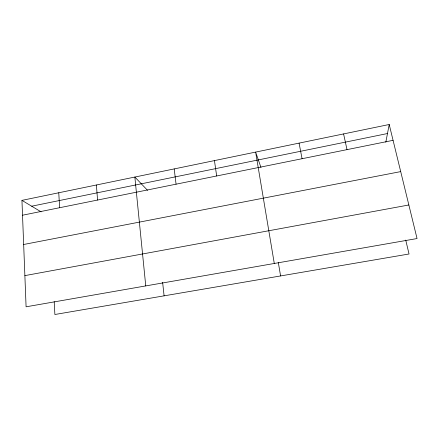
<?xml version="1.0" encoding="UTF-8"?>
<svg xmlns="http://www.w3.org/2000/svg" width="439" height="439" viewBox="0 0 439 439"><rect width="100%" height="100%" fill="white"/><g stroke="black" fill="none" stroke-linecap="round" stroke-linejoin="round"><path stroke-width="0.66" d="M385.815 142.22L389.206 124.5L21.95 200.371L26.088 306.806L417.05 238.547L389.206 124.5M31.679 206.204L387.478 133.538M22.526 215.214L393.07 140.326M23.668 244.49L400.708 171.605M24.875 275.621L408.857 204.98M21.95 200.371L41.096 211.856M147.559 190.35L134.855 177.043L145.759 285.915M260.964 167.44L255.63 152.097L274.287 263.471M405.729 240.095L409.038 253.994L54.88 314.5L54.195 301.62M343.589 133.928L347.008 149.633M299.074 143.119L302.076 158.715M278.299 262.418L280.592 275.939M214.446 160.603L216.668 175.979M174.201 168.916L176.061 184.182M162.622 282.31L164.093 295.842M96.382 184.995L97.573 200.047M58.76 192.765L59.633 207.713"/></g></svg>
